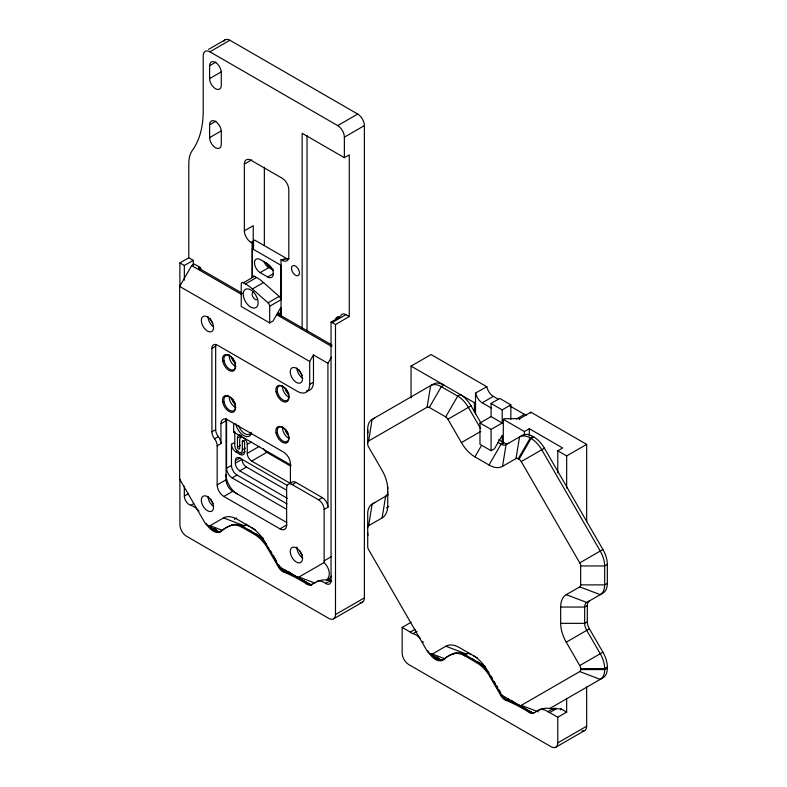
<?xml version="1.0" encoding="UTF-8"?>
<svg xmlns="http://www.w3.org/2000/svg" width="787" height="787" viewBox="0 0 787 787"><rect width="100%" height="100%" fill="white"/><g stroke="black" fill="none" stroke-linecap="round" stroke-linejoin="round"><path stroke-width="1.18" d="M368.631 440.995L372.143 419.363L433.303 384.056A21.377 12.346 60 0 1 443.986 385.109L441.32 386.653L429.318 407.44A4.397 2.538 60 0 0 427.115 407.223L368.631 440.995A4.397 2.538 60 0 0 367.716 443.012M367.716 527.713A4.397 2.538 60 0 1 368.631 525.696L372.143 504.064L388.306 494.728M368.631 525.696L382.118 517.905L385.64 496.272A10.064 5.804 60 0 0 387.725 491.668M427.115 407.223L430.637 385.591A21.377 12.346 60 0 1 441.32 386.653L457.709 396.117A21.377 12.346 60 0 1 468.393 407.391L480.67 428.64M429.318 407.44L445.708 416.903A4.397 2.538 60 0 1 447.911 419.225L461.398 442.599A27.033 15.612 60 0 0 474.915 456.873L489.022 465.009A27.033 15.612 60 0 0 502.539 466.347L506.051 444.714L522.214 435.388A21.377 12.346 60 0 1 532.897 436.441L533.734 436.923A21.377 12.346 60 0 1 544.417 448.206L602.911 549.513A21.377 12.346 60 0 1 607.338 564.407L607.338 583.334A21.377 12.346 60 0 1 602.911 593.123L586.748 602.448A10.064 5.804 60 0 0 584.662 607.052L584.662 623.334A10.064 5.804 60 0 0 586.748 630.348L600.245 653.722A21.377 12.346 60 0 1 604.672 668.616L604.672 669.58A21.377 12.346 60 0 1 600.245 679.358L579.753 671.586L521.26 705.359A4.397 2.538 60 0 1 519.056 705.142M502.539 466.347L516.026 458.555L519.548 436.923A21.377 12.346 60 0 1 530.231 437.985L531.058 438.467A21.377 12.346 60 0 1 541.751 449.741L600.245 551.057A21.377 12.346 60 0 1 604.672 565.951L604.672 584.879A21.377 12.346 60 0 1 600.245 594.657L579.753 586.886L566.256 594.677A27.033 15.612 60 0 0 560.659 607.052L560.659 623.334A27.033 15.612 60 0 0 566.256 642.182L579.753 665.556A4.397 2.538 60 0 1 580.658 668.616L580.658 669.58A4.397 2.538 60 0 1 579.753 671.586M219.868 532.406L207.04 524.998A4.397 2.538 60 0 1 204.836 522.676L179.692 479.116A62.871 36.3 60 0 1 179.662 477.414L179.662 286.409L191.664 265.613L194.34 264.078L199.888 267.285A1.574 0.905 60 0 1 201 269.213M286.881 524.87L279.965 528.864L223.842 496.459A9.434 5.44 60 0 1 217.173 484.91L217.173 445.786A7.86 4.535 60 0 0 214.536 438.802A7.86 4.535 60 0 1 211.9 431.817L211.9 348.395A7.86 4.535 60 0 1 217.448 345.178L297.476 391.385A17.294 9.985 60 0 0 309.704 384.322L309.704 361.479L313.482 354.937L327.923 363.279L327.923 507.271L324.146 509.455L324.146 560.836A62.871 36.3 60 0 1 324.126 562.508C328.523 566.935 331.927 575.031 326.575 580.078M327.923 363.279L331.455 357.17M445.708 416.903L457.709 396.117L460.375 394.572A21.377 12.346 60 0 1 471.069 405.856L480.877 422.855M474.915 456.873L481.516 445.432M489.022 465.009L501.024 444.222L503.69 442.678A10.064 5.804 60 0 0 508.717 443.179M516.026 458.555A4.397 2.538 60 0 1 518.23 458.772L530.231 437.985L532.897 436.441M579.753 586.886A4.397 2.538 60 0 0 580.658 584.879L580.658 565.951A4.397 2.538 60 0 0 579.753 562.882L521.26 461.575A4.397 2.538 60 0 0 519.056 459.254L531.058 438.467L533.734 436.923M208.516 49.414L225.18 39.793M179.889 286.271L179.889 262.917L188.782 257.792L188.782 163.716A37.727 21.78 60 0 1 192.471 150.219A110.023 63.521 60 0 0 203.223 110.839L203.223 55.661A9.434 5.44 60 0 1 209.893 51.804L229.902 40.255L357.711 114.046A9.434 5.44 60 0 1 364.381 125.605L364.381 597.874A9.434 5.44 60 0 1 360.151 602.596M209.617 65.764A8.254 4.761 60 0 1 215.451 62.399A8.254 4.761 60 0 1 221.285 72.502L221.285 85.34A8.254 4.761 60 0 1 215.451 88.705A8.254 4.761 60 0 1 209.617 78.602L209.617 65.764L215.933 62.114M209.617 78.602L221.196 71.912M209.617 124.799A8.254 4.761 60 0 1 215.451 121.434A8.254 4.761 60 0 1 221.285 131.537L221.285 144.375A8.254 4.761 60 0 1 215.451 147.74A8.254 4.761 60 0 1 209.617 137.636L209.617 124.799L215.933 121.149M209.617 137.636L221.196 130.947M253.237 242.386L252.125 243.026L251.014 242.386A9.434 5.44 60 0 1 244.344 230.837L244.344 164.099L251.722 159.85M209.893 51.804L337.712 125.605L357.711 114.046M316.472 581.809A15.72 9.07 60 0 1 325.513 583.334A7.073 4.083 60 0 0 331.042 580.786L331.042 322.08A7.86 4.535 60 0 1 332.153 322.591L335.488 324.519L349.271 316.561L349.271 154.862L344.372 157.685L344.372 137.154L364.381 125.605M179.889 262.917L184.335 265.485L193.228 260.349L193.228 265.258M244.344 230.837L253.237 225.702L253.237 249.695M199.642 269.675A1.574 0.905 60 0 0 198.56 268.052L199.888 267.285M251.014 242.386L253.237 241.107M252.352 277.614L252.352 248.741L253.552 248.043L253.552 240.714L254.663 240.065L288.435 259.562M281.028 315.715L281.028 259.71L289.272 258.53M260.133 272.607L267.688 276.975A8.018 4.624 60 0 0 273.355 273.699A8.018 4.624 60 0 0 267.688 263.881L260.133 259.523A8.018 4.624 60 0 0 254.467 262.789A8.018 4.624 60 0 0 260.133 272.607L268.8 267.61L273.522 270.334M281.028 259.71L282.139 260.349L284.363 259.071M269.685 322.916L241.235 306.487L241.235 284.028A3.148 1.81 60 0 1 243.458 282.749L254.575 276.335L256.621 277.516A37.727 21.78 60 0 1 263.527 282.553L279.159 296.414A3.148 1.81 60 0 1 280.802 299.837L269.685 306.261L269.685 322.916L273.02 320.998L280.802 307.52L280.802 316.049M243.458 282.749L245.505 283.93L256.621 277.516M267.688 276.975L273.463 273.64M245.505 283.93A37.727 21.78 60 0 1 252.411 288.967L263.527 282.553M252.411 288.967L268.042 302.828L279.159 296.414M211.9 348.395L215.677 346.211A7.86 4.535 60 0 1 215.923 344.46M279.316 315.646A3.148 1.81 60 0 0 277.575 313.679L278.913 312.901A3.148 1.81 60 0 1 281.038 315.941M331.042 322.08L339.935 316.954A7.86 4.535 60 0 0 335.547 319.738M332.153 322.591L345.936 314.643L349.271 316.561M217.173 445.786L220.95 443.602L220.95 423.691L226.066 420.74A9.434 5.44 60 0 1 226.233 419.127M211.9 431.817L215.677 429.633L215.677 346.211M214.536 438.802L218.314 436.618A7.86 4.535 60 0 1 215.677 429.633M309.704 384.322L313.482 382.148L313.482 354.937M233.68 423.524L233.68 432.063L234.792 431.424L234.792 445.54A5.342 3.089 60 0 0 238.569 452.082A5.342 3.089 60 0 0 242.347 449.908L245.367 448.157M290.206 483.316L251.683 461.074A6.286 3.63 60 0 1 247.236 453.371L247.236 444.389A5.342 3.089 60 0 0 243.458 437.838A5.342 3.089 60 0 0 239.681 440.022L239.681 448.364A1.574 0.905 60 0 1 238.569 449.003A1.574 0.905 60 0 1 237.458 447.085L237.458 438.093L241.491 435.772M286.98 503.906L237.015 475.063A7.86 4.535 60 0 1 231.457 465.432L231.457 444.262L234.477 442.51M242.347 449.908L242.347 441.566L244.364 440.395M237.458 447.085L240.478 445.334M247.236 444.389L251.269 442.058M231.457 444.262A6.286 3.63 60 0 0 235.903 451.954L237.92 450.794M235.903 451.954L240.124 454.394L245.16 451.492M247.236 453.371L259.326 446.386M287.304 498.319L239.789 470.892A6.286 3.63 60 0 1 235.343 463.189L235.343 460.621L240.114 457.867M286.34 509.179L232.126 477.886A7.86 4.535 60 0 1 226.567 468.255L231.457 465.432M235.343 463.189L242.012 459.333A6.286 3.63 60 0 0 246.459 467.035L286.586 490.203M198.944 511.147A15.72 9.07 60 0 0 190.68 505.313A7.073 4.083 60 0 1 184.335 496.085L188.28 493.803M411.06 397.966L411.06 366.103L431.069 354.553L486.819 386.742A9.434 5.44 60 0 0 493.301 396.382L498.496 399.383M251.683 461.074L266.803 452.348L290.747 466.17M239.789 470.892L246.459 467.035M217.173 484.91L226.066 479.775L226.066 418.684M232.126 477.886L237.015 475.063M190.68 505.313L193.73 503.552M223.842 496.459L232.736 491.324L286.743 522.509M207.866 525.48A4.397 2.538 60 0 0 210.06 525.696L223.557 517.905A27.033 15.612 60 0 1 237.074 519.243L255.175 529.69M279.965 528.864A9.434 5.44 60 0 0 286.635 525.008L286.635 487.792A7.86 4.535 60 0 1 292.193 484.585L295.971 482.401L322.365 497.64A7.86 4.535 60 0 1 327.923 507.271M234.447 519.243L236.553 518.023M206.056 523.394A13.881 8.018 60 0 0 220.881 531.323L221.993 530.674A89.59 51.726 60 0 1 232.086 524.919A26.719 15.425 60 0 1 243.813 526.985L263.271 538.219M220.881 531.323A89.59 51.726 60 0 1 230.975 525.568L232.086 524.919M241.973 526.877L246.715 524.132M230.975 525.568A26.719 15.425 60 0 1 242.701 527.624L243.813 526.985M475.525 414.277L475.525 393.047L486.819 386.742M411.06 366.103L474.413 402.678L475.525 402.029M447.911 419.225L471.069 405.856M242.701 527.624L254.388 534.363L255.5 533.724A26.719 15.425 60 0 1 266.596 544.309M475.702 393.156A9.434 5.44 60 0 0 482.195 402.806L493.301 396.382M292.193 484.585L318.587 499.824L322.365 497.64M502.195 442.638L502.195 435.339L494.413 448.816L491.078 450.735L479.972 444.321L479.972 423.012L491.078 416.598L491.078 403.465L499.755 398.458L510.861 404.872L510.861 419.412M491.078 403.465L502.195 409.879L510.861 404.872M254.388 534.363A26.719 15.425 60 0 1 267.747 548.47L268.859 547.831M461.398 442.599L480.867 431.365M503.306 443.838L503.306 419.363L504.418 418.714L519.794 418.615A9.434 5.44 60 0 1 519.489 419.52M479.972 423.012L491.078 429.427L502.195 423.012L502.195 409.879M516.341 419.018L524.427 414.356A9.434 5.44 60 0 0 526.375 415.142M519.794 418.615L530.91 412.191L586.659 444.38L586.659 521.574M267.747 548.47L278.628 567.329L279.739 566.689A7.86 4.535 60 0 0 284.5 571.244L288.465 573.487M386.387 507.822L388.778 506.434M503.306 419.363L524.427 431.551L529.317 428.728L562.656 447.98L557.767 450.803L557.767 472.898M278.628 567.329A7.86 4.535 60 0 0 283.389 571.883L284.5 571.244A168.182 97.096 60 0 1 308.209 583.59L311.367 585.41M324.146 560.836L331.484 556.596M296.778 576.812A4.397 2.538 60 0 0 298.981 577.028L324.126 562.508M283.389 571.883A168.182 97.096 60 0 1 307.097 584.229L308.209 583.59A7.86 4.535 60 0 0 312.419 584.151M521.26 461.575L544.417 448.206M325.513 583.334L331.642 580.393M557.767 450.803L566.66 455.929L586.659 444.38M179.889 479.244L179.889 524.722A9.434 5.44 60 0 0 186.558 536.272L328.818 618.405A9.434 5.44 60 0 0 335.488 614.558L364.381 597.874M333.531 618.877L362.423 602.193M586.659 687.002L586.659 726.204L557.767 742.889A9.434 5.44 60 0 1 551.097 746.745L408.837 664.612A9.434 5.44 60 0 1 402.167 653.062L402.167 627.416L411.06 622.281M402.167 627.416L410.273 632.099L415.054 629.334M410.273 632.099A7.073 4.083 60 0 0 412.959 633.643L417.031 631.302M579.753 562.882L602.911 549.513M430.145 653.81A4.397 2.538 60 0 0 432.348 654.027L445.845 646.235A27.033 15.612 60 0 1 459.362 647.573L477.463 658.03M607.338 564.407L604.672 565.951L580.658 565.951M427.853 650.81A13.881 8.018 60 0 0 443.17 659.654L444.281 659.014A89.59 51.726 60 0 1 454.365 653.259A26.719 15.425 60 0 1 466.101 655.315L485.559 666.55M443.17 659.654A89.59 51.726 60 0 1 453.253 653.899L454.365 653.259M464.251 655.207L468.108 652.984M453.253 653.899A26.719 15.425 60 0 1 464.989 655.955L466.101 655.315M607.338 583.334L604.672 584.879L580.658 584.879M464.989 655.955L476.666 662.703L477.778 662.064A26.719 15.425 60 0 1 488.884 672.639M589.414 600.914A10.064 5.804 60 0 0 587.328 605.518L584.662 607.052L560.659 607.052M476.666 662.703A26.719 15.425 60 0 1 490.026 676.8L491.137 676.161L492.347 678.256M587.328 605.518L587.328 621.799L584.662 623.334L560.659 623.334M566.256 642.182L589.414 628.813A10.064 5.804 60 0 1 587.328 621.799M490.026 676.8L500.916 695.659L502.027 695.019A7.86 4.535 60 0 0 506.779 699.574L511.747 702.388M500.916 695.659A7.86 4.535 60 0 0 505.667 700.214L506.779 699.574A168.182 97.096 60 0 1 530.487 711.92L532.602 713.14M579.753 665.556L602.911 652.187L589.414 628.813M602.911 652.187A21.377 12.346 60 0 1 607.338 667.081L604.672 668.616L580.658 668.616M505.667 700.214A168.182 97.096 60 0 1 529.376 712.56L530.487 711.92A7.86 4.535 60 0 0 534.698 712.481M607.338 667.081L607.338 668.035L604.672 669.58L580.658 669.58M549.592 708.605L602.911 677.823A21.377 12.346 60 0 0 607.338 668.035M538.761 710.14A15.72 9.07 60 0 1 547.791 711.674L553.005 708.634M547.791 711.674A7.073 4.083 60 0 0 549.66 712.569L556.32 708.733M549.66 712.569L557.767 717.252L566.66 712.117L566.66 698.659M555.809 747.207L584.711 730.523M566.66 712.117L561.111 708.92L556.537 708.743M553.704 708.713L546.05 708.202L541.19 708.92A11.215 4.574 9.2 0 0 539.862 709.5L533.586 713.12A7.86 4.535 60 0 1 529.376 712.56M330.894 580.324L323.762 579.871L318.912 580.59A11.215 4.574 9.2 0 0 317.584 581.17L311.308 584.79A7.86 4.535 60 0 1 307.097 584.229M551.864 708.497L554.904 709.648M330.245 580.245L330.688 580.294M566.256 594.677L586.748 602.448M223.557 517.905L244.049 525.677A10.064 5.804 60 0 1 249.076 526.169M210.06 525.696L222.583 530.448M329.586 580.167L331.612 580.934M298.981 577.028L314.918 583.069M445.845 646.235L466.337 654.007A10.064 5.804 60 0 1 471.364 654.509M432.348 654.027L444.871 658.778M521.26 705.359L538.338 711.841M344.372 157.685L302.139 133.298L302.139 328.681M252.352 248.741L280.802 265.17L280.802 299.837M273.099 269.252L271.023 268.052A9.434 5.44 60 0 1 266.134 262.769M509.897 405.974L524.427 414.356M482.195 402.806L491.531 408.197M491.078 416.598L502.195 423.012M188.782 257.792L193.228 260.349M498.653 439.776L503.69 442.678M198.56 268.052L242.455 293.394M277.575 313.679L331.927 345.05M191.664 265.613L241.599 294.446M276.66 314.682L331.898 346.575M498.004 442.471L501.024 444.222A10.064 5.804 60 0 0 506.051 444.714M518.23 458.772L519.056 459.254M179.662 286.409L309.704 361.479M233.68 432.063L291.082 465.206M287.304 485.481L239.789 458.054A6.286 3.63 60 0 0 235.343 460.621M442.146 660.736L429.318 653.328A4.397 2.538 60 0 1 427.115 651.006L368.631 549.7A4.397 2.538 60 0 1 367.716 546.631L367.716 513.852A21.377 12.346 60 0 1 372.143 504.064M494.157 681.404L495.367 683.5M496.577 685.595L497.787 687.69M498.997 689.786L500.817 692.924M270.669 550.969L271.879 553.064M273.089 555.16L276.719 561.446M278.529 564.594L279.739 566.689M566.66 455.929L566.66 488.186M557.767 717.252L557.767 742.889M529.317 428.728L529.317 436.067M524.427 431.551L524.427 435.221M491.078 429.427L491.078 450.735M474.413 402.678L474.413 412.467M387.725 486.937L387.725 505.529A27.033 15.612 60 0 1 382.118 517.905M335.488 324.519L335.488 614.558M307.028 135.394L307.028 330.776M290.413 483.188L290.413 463.799A9.434 5.44 60 0 0 283.753 452.25L227.62 419.845A9.434 5.44 60 0 0 220.95 423.691M264.353 167.228L264.353 245.495M252.125 243.026L252.125 277.122M226.567 419.186L226.567 468.255M184.335 265.485L184.335 280.202M184.335 486.277L184.335 496.085M440.504 660.568A24.879 14.363 60 0 1 436.795 656.929M471.118 658.611A15.72 9.07 60 0 1 473.872 659.811M511.58 702.211A18.858 10.89 60 0 1 507.645 698.453M524.122 708.408A157.174 90.751 60 0 1 533.242 713.337M586.659 726.204A9.434 5.44 60 0 1 581.957 730.848M530.91 412.191A9.434 5.44 60 0 1 530.605 413.106M444.281 659.014A13.881 8.018 60 0 1 431.109 653.692M412.959 633.643A15.72 9.07 60 0 1 420.465 638.611M422.658 641.375A15.72 9.07 60 0 1 423.317 642.379M556.173 708.349A10.28 6.227 8.7 0 1 553.743 708.3M561.111 708.92A15.72 9.07 60 0 1 560.511 709.835M218.215 532.228A24.879 14.363 60 0 1 214.507 528.598M248.83 530.281A15.72 9.07 60 0 1 251.594 531.471M288.278 573.054A18.858 10.89 60 0 1 285.366 570.113M300.791 579.557A157.174 90.751 60 0 1 310.963 585.007M337.712 125.605A9.434 5.44 60 0 1 344.372 137.154M282.139 260.349A9.434 5.44 60 0 0 288.809 256.503L288.809 189.765A9.434 5.44 60 0 0 282.139 178.216L251.014 160.253A9.434 5.44 60 0 0 244.344 164.099M223.892 41.15A9.434 5.44 60 0 1 229.902 40.255M266.803 452.348A6.286 3.63 60 0 1 263.537 448.816M340.623 316.099A7.86 4.535 60 0 1 345.936 314.643M237.458 438.093A6.286 3.63 60 0 1 240.281 434.945M242.347 441.566A1.574 0.905 60 0 1 243.458 440.917A1.574 0.905 60 0 1 244.57 442.845L244.57 451.827A6.286 3.63 60 0 1 240.124 454.394M251.397 433.43A11.392 6.581 60 0 1 243.39 435.418A11.392 6.581 60 0 1 235.815 423.77M251.279 432.26A9.828 5.676 60 0 1 245.042 433.814A9.828 5.676 60 0 1 238.5 425.423M221.521 531.038A13.881 8.018 60 0 1 208.83 525.362M257.743 299.109A4.24 2.45 60 0 1 252.971 297.063A4.24 2.45 60 0 1 253.758 292.026M268.042 302.828A3.148 1.81 60 0 1 269.685 306.261M268.8 267.61A8.018 4.624 60 0 1 263.763 261.146M252.361 277.427A3.148 1.81 60 0 1 254.575 276.335M313.482 382.148A17.294 9.985 60 0 1 306.556 390.864M251.181 527.379A27.033 15.612 60 0 1 264.698 541.653L278.185 565.027A4.397 2.538 60 0 0 280.388 567.348L308.779 583.738A21.377 12.346 60 0 0 311.14 584.889M318.587 499.824A7.86 4.535 60 0 1 324.146 509.455M218.314 436.618A7.86 4.535 60 0 1 220.95 443.602M290.797 483.493A7.86 4.535 60 0 1 295.971 482.401M237.182 493.892A15.72 9.07 60 0 1 226.066 474.64M232.736 491.324A9.434 5.44 60 0 1 226.066 479.775M289.193 438.448A8.254 4.761 60 0 1 282.582 427.007M289.193 397.376A8.254 4.761 60 0 1 282.582 385.935M235.844 407.646A8.254 4.761 60 0 1 229.233 396.205M235.844 366.575A8.254 4.761 60 0 1 229.312 354.701M234.929 402.698A4.24 2.45 60 0 1 233.031 399.324M235.647 404.252A4.24 2.45 60 0 1 232.017 398.517M288.495 433.696A4.24 2.45 60 0 1 286.379 430.125M288.357 434.758A4.24 2.45 60 0 1 285.366 429.318M288.495 392.624A4.24 2.45 60 0 1 286.379 389.053M289.203 394.041A4.24 2.45 60 0 1 285.356 388.493M234.929 361.636A4.24 2.45 60 0 1 233.1 358.538M235.647 363.181A4.24 2.45 60 0 1 232.008 357.692M213.346 503.69A18.071 10.438 60 0 1 210.67 499.155M213.454 506.454A8.647 4.988 60 0 1 208.004 496.302M212.608 322.936A18.071 10.438 60 0 1 210.129 318.292M213.454 326.792A8.647 4.988 60 0 1 208.004 316.63M302.267 375.35A18.071 10.438 60 0 1 299.04 369.634M302.808 378.419A8.647 4.988 60 0 1 296.915 367.962M302.267 555.022A18.071 10.438 60 0 1 299.581 550.487M302.808 558.081A8.647 4.988 60 0 1 296.935 547.122M330.845 345.424A1.574 0.905 60 0 1 331.681 344.942M331.642 576.182A62.871 36.3 60 0 1 326.605 580.649M219.042 531.933A21.377 12.346 60 0 1 214.369 528.382M292.39 574.274A21.377 12.346 60 0 1 288.868 571.756M372.143 419.363A21.377 12.346 60 0 0 367.716 429.151L367.716 443.966A4.397 2.538 60 0 0 368.631 447.036L382.118 470.41A27.033 15.612 60 0 1 387.725 489.248M373.274 419.018A21.377 12.346 60 0 1 374.809 417.818M367.903 432.939A21.377 12.346 60 0 1 367.716 430.105M373.274 503.719A21.377 12.346 60 0 1 374.809 502.519M367.903 535.613A21.377 12.346 60 0 1 367.716 532.769M473.459 655.719A27.033 15.612 60 0 1 486.976 669.983L500.473 693.357A4.397 2.538 60 0 0 502.667 695.678L531.058 712.078A21.377 12.346 60 0 0 533.429 713.229M441.32 660.263A21.377 12.346 60 0 1 437.788 657.745M514.678 702.614A21.377 12.346 60 0 1 512.307 701.03M291.544 269.223A5.657 3.266 60 0 0 298.096 275.627A5.657 3.266 60 0 0 296.778 267.009A5.657 3.266 60 0 0 291.544 269.223M243.458 296.374A10.526 6.08 60 0 0 255.854 307.648A10.526 6.08 60 0 0 252.745 291.397A10.526 6.08 60 0 0 243.458 296.374M276.05 432.929A9.198 5.312 60 0 0 286.871 442.766A9.198 5.312 60 0 0 284.156 428.581A9.198 5.312 60 0 0 276.05 432.929M277.358 432.732A8.254 4.761 60 0 0 287.078 441.566A8.254 4.761 60 0 0 284.638 428.836A8.254 4.761 60 0 0 277.358 432.732M276.05 391.857A9.198 5.312 60 0 0 286.871 401.704A9.198 5.312 60 0 0 284.156 387.519A9.198 5.312 60 0 0 276.05 391.857M277.358 391.66A8.254 4.761 60 0 0 287.078 400.494A8.254 4.761 60 0 0 284.638 387.765A8.254 4.761 60 0 0 277.358 391.66M222.701 402.127A9.198 5.312 60 0 0 233.523 411.975A9.198 5.312 60 0 0 230.807 397.779A9.198 5.312 60 0 0 222.701 402.127M224.02 401.931A8.254 4.761 60 0 0 233.729 410.765A8.254 4.761 60 0 0 231.289 398.035A8.254 4.761 60 0 0 224.02 401.931M222.701 361.056A9.198 5.312 60 0 0 233.523 370.903A9.198 5.312 60 0 0 230.807 356.718A9.198 5.312 60 0 0 222.701 361.056M224.02 360.859A8.254 4.761 60 0 0 233.729 369.693A8.254 4.761 60 0 0 231.289 356.964A8.254 4.761 60 0 0 224.02 360.859M201.452 501.545A8.647 4.988 60 0 0 211.457 511.324A8.647 4.988 60 0 0 209.45 498.161A8.647 4.988 60 0 0 201.452 501.545M201.452 321.873A8.647 4.988 60 0 0 211.457 331.652A8.647 4.988 60 0 0 209.45 318.489A8.647 4.988 60 0 0 201.452 321.873M290.364 373.215A8.647 4.988 60 0 0 300.368 382.984A8.647 4.988 60 0 0 298.362 369.821A8.647 4.988 60 0 0 290.364 373.215M290.364 552.877A8.647 4.988 60 0 0 300.368 562.656A8.647 4.988 60 0 0 298.362 549.493A8.647 4.988 60 0 0 290.364 552.877"/></g></svg>
